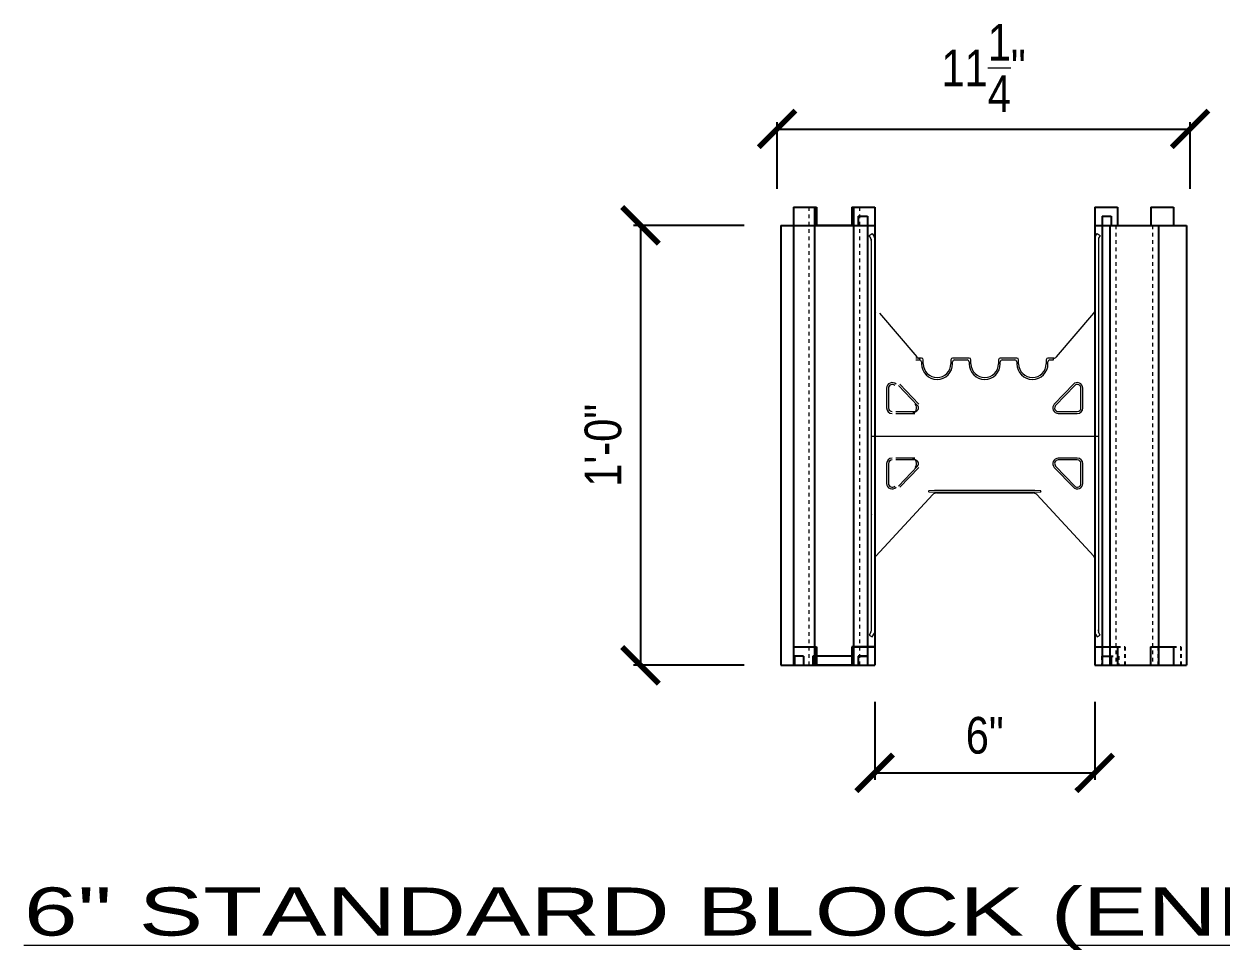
# Model space of a CAD drawing. Header units: inches. Extents: x 11.2 to 79.1, y 7.2 to 94.1.
# Drawn here: x 20.09 to 52.74, y 68.79 to 94.06 of the extents above; entities that cross this region are included whole.
import ezdxf

# ---------------------------------------------------------------- set-up
doc = ezdxf.new("R2010")
doc.units = ezdxf.units.IN
doc.header["$MEASUREMENT"] = 0
doc.linetypes.add('DASHED2', pattern=[0.375, 0.25, -0.125])
doc.linetypes.add('HIDDEN', pattern=[0.375, 0.25, -0.125])
doc.layers.get('Defpoints').update_dxf_attribs({"color": 252})
for name, color, linetype, lineweight in [('A2 Hatch', 8, 'Continuous', 9), ('DETAILS', 7, 'Continuous', 13), ('DIM', 3, 'Continuous', 13), ('GB Dim', 3, 'Continuous', 13)]:
    doc.layers.add(name, color=color, linetype=linetype, lineweight=lineweight)
doc.styles.add('ARCHTITLE', font='archtitl.shx', dxfattribs={"width": 1.2})
doc.styles.add('ARCTEXT', font='arctext.shx', dxfattribs={"width": 0.85})
doc.dimstyles.new('ARCTEXT 1-1', dxfattribs={"dimscale": 0, "dimtxt": 1, "dimasz": 1, "dimexe": 0.1875, "dimexo": 1, "dimgap": 0.5, "dimtad": 1, "dimdec": 4, "dimzin": 3, "dimdsep": 46, "dimlunit": 4, "dimtxsty": 'ARCTEXT', "dimblk": 'ARCHTICK', "dimcen": 1, "dimclrd": 256, "dimclre": 256, "dimclrt": 256, "dimadec": 0, "dimazin": 0, "dimtfac": 1, "dimtdec": 4, "dimtofl": 0, "dimtmove": 2, "dimatfit": 3, "dimldrblk": 'arrow', "dimfxl": 0, "dimtolj": 1, "dimtzin": 0, "dimarcsym": 0})

# ---------------------------------------------------------------- blocks, each defined once
blk = doc.blocks.new('_ArchTick')
at = {"color": 0, "linetype": 'ByBlock', "const_width": 0.15}
blk.add_lwpolyline([(-0.5, -0.5), (0.5, 0.5)], dxfattribs=at)
blk = doc.blocks.new('*D57')
at = {"layer": 'Defpoints', "color": 0}
for p in [(40.73, 88.56), (36.906, 76.56), (40.73, 76.56)]:
    blk.add_point(p, dxfattribs=at)
at = {"layer": 'GB Dim', "lineweight": -2}
for p, q in [((39.73, 88.56), (36.718, 88.56)), ((36.906, 88.56), (36.906, 76.56)), ((39.73, 76.56), (36.718, 76.56))]:
    blk.add_line(p, q, dxfattribs=at)
for p, rotation in [((36.906, 88.56), 90), ((36.906, 76.56), 270)]:
    blk.add_blockref('_ArchTick', p, dxfattribs=dict(at, rotation=rotation))
at = {"layer": 'GB Dim', "color": 2, "insert": (35.888, 82.56), "char_height": 1, "attachment_point": 5, "rotation": 90, "style": 'ARCTEXT'}
blk.add_mtext('\\A1;1\'-0"', dxfattribs=at)
blk = doc.blocks.new('arrow')
at = {"layer": 'DIM'}
blk.add_hatch(color=253, dxfattribs=at).paths.add_polyline_path([(-2, 0.5), (-2, -0.5), (0, 0)])
at = {"layer": 'DIM', "lineweight": 9}
for points in [[(-2, 0.983), (-2, 0.5), (-2.469, 0.617)], [(0.374, 0.094), (0, 0)], [(0.374, -0.094), (0, 0)], [(-2, -0.983), (-2, -0.5), (-2.469, -0.617)]]:
    blk.add_lwpolyline(points, dxfattribs=at)
at = {"layer": 'DIM', "lineweight": 15}
blk.add_lwpolyline([(0, 0), (-2, -0.5), (-2, 0.5), (0, 0)], dxfattribs=at)
blk = doc.blocks.new('*D58')
at = {"layer": 'Defpoints', "color": 0}
for p in [(51.892, 91.189), (40.63, 88.56), (51.892, 88.56)]:
    blk.add_point(p, dxfattribs=at)
at = {"layer": 'GB Dim', "lineweight": -2}
for p, q in [((40.63, 89.56), (40.63, 91.376)), ((40.63, 91.189), (51.892, 91.189)), ((51.892, 89.56), (51.892, 91.376))]:
    blk.add_line(p, q, dxfattribs=at)
at = {"layer": 'GB Dim', "lineweight": -2, "rotation": 180}
blk.add_blockref('_ArchTick', (40.63, 91.189), dxfattribs=at)
at = {"layer": 'GB Dim', "lineweight": -2}
blk.add_blockref('_ArchTick', (51.892, 91.189), dxfattribs=at)
at = {"layer": 'GB Dim', "color": 2, "insert": (46.261, 92.855), "char_height": 1, "attachment_point": 5, "style": 'ARCTEXT'}
blk.add_mtext('\\A1;11{\\H1.000000x;\\S1/4;}"', dxfattribs=at)
blk = doc.blocks.new('*D59')
at = {"layer": 'Defpoints', "color": 0}
for p in [(43.292, 76.56), (49.292, 76.56), (49.292, 73.627)]:
    blk.add_point(p, dxfattribs=at)
at = {"layer": 'GB Dim', "lineweight": -2}
for p, q in [((43.292, 75.56), (43.292, 73.44)), ((49.292, 75.56), (49.292, 73.44)), ((43.292, 73.627), (49.292, 73.627))]:
    blk.add_line(p, q, dxfattribs=at)
at = {"layer": 'GB Dim', "lineweight": -2, "rotation": 180}
blk.add_blockref('_ArchTick', (43.292, 73.627), dxfattribs=at)
at = {"layer": 'GB Dim', "lineweight": -2}
blk.add_blockref('_ArchTick', (49.292, 73.627), dxfattribs=at)
at = {"layer": 'GB Dim', "color": 2, "insert": (46.292, 74.644), "char_height": 1, "attachment_point": 5, "style": 'ARCTEXT'}
blk.add_mtext('\\A1;6"', dxfattribs=at)

msp = doc.modelspace()

# ---------------------------------------------------------------- linework, layer by layer
at = {"color": 1}
for p, q in [((41.07988, 89.06044), (41.70488, 89.06044)), ((41.07988, 89.06044), (41.07988, 76.56044)), ((41.65488, 89.06044), (41.65488, 76.56044)), ((41.70488, 89.06044), (41.70488, 88.56044)), ((42.66738, 89.06044), (42.66738, 88.56044)), ((42.66738, 89.06044), (43.29238, 89.06044)), ((42.71738, 89.06044), (42.71738, 76.56044)), ((42.84238, 88.81044), (42.84238, 88.56044)), ((42.84238, 88.81044), (43.09238, 88.81044)), ((43.09238, 88.81044), (43.09238, 76.56044)), ((43.29238, 89.06044), (43.29238, 76.56044)), ((43.29238, 89.06044), (43.29238, 88.56044)), ((49.29238, 89.06044), (49.29238, 76.56044)), ((49.29238, 89.06044), (49.91738, 89.06044)), ((49.29238, 89.06044), (49.29238, 88.56044)), ((49.49238, 88.81044), (49.49238, 76.56044)), ((49.49238, 88.81044), (49.74238, 88.81044)), ((49.74238, 88.81044), (49.74238, 88.56044)), ((49.91738, 89.06044), (49.91738, 88.56044)), ((50.81738, 89.06044), (50.81738, 88.56044)), ((50.81738, 89.06044), (51.44238, 89.06044)), ((51.44238, 89.06044), (51.44238, 88.56044)), ((40.72988, 88.56044), (40.72988, 76.56044)), ((40.72988, 88.56044), (42.84238, 88.56044)), ((40.72988, 88.56044), (43.29238, 88.56044)), ((40.72988, 88.56043), (43.29238, 88.56043)), ((40.72988, 88.56043), (42.84238, 88.56043)), ((42.71738, 88.56044), (41.65488, 88.56044)), ((42.71738, 88.56043), (41.65488, 88.56043)), ((43.09238, 88.56044), (43.29238, 88.56044)), ((43.09238, 88.56043), (43.29238, 88.56043)), ((49.29238, 88.56044), (49.49238, 88.56044)), ((49.29238, 88.56044), (51.79238, 88.56044)), ((49.70738, 88.56044), (51.79238, 88.56044)), ((49.70738, 88.56044), (49.70738, 76.56044)), ((51.02738, 88.56044), (51.02738, 76.56044)), ((51.79238, 88.56044), (51.79238, 76.56044)), ((41.07988, 77.06044), (41.70488, 77.06044)), ((41.07988, 77.06044), (41.70488, 77.06044)), ((41.07988, 77.06044), (41.70488, 77.06044)), ((41.07988, 77.06044), (41.70488, 77.06044)), ((41.07988, 77.06044), (41.70488, 77.06044)), ((41.07988, 77.06044), (41.70488, 77.06044)), ((41.07988, 77.06044), (41.70488, 77.06044)), ((41.07988, 77.06044), (41.70488, 77.06044)), ((41.07988, 77.06043), (41.70488, 77.06043)), ((41.70488, 77.06044), (41.70488, 76.56044)), ((41.70488, 77.06044), (41.70488, 76.56044)), ((41.70488, 77.06044), (41.70488, 76.56044)), ((41.70488, 77.06044), (41.70488, 76.56044)), ((41.70488, 77.06044), (41.70488, 76.56044)), ((41.70488, 77.06044), (41.70488, 76.56044)), ((41.70488, 77.06044), (41.70488, 76.56044)), ((41.70488, 77.06044), (41.70488, 76.56044)), ((41.70488, 77.06043), (41.70488, 76.56043)), ((42.66738, 77.06044), (42.66738, 76.56044)), ((42.66738, 77.06044), (43.29238, 77.06044)), ((42.66738, 77.06044), (42.66738, 76.56044)), ((42.66738, 77.06044), (43.29238, 77.06044)), ((42.66738, 77.06044), (42.66738, 76.56044)), ((42.66738, 77.06044), (43.29238, 77.06044)), ((42.66738, 77.06044), (42.66738, 76.56044)), ((42.66738, 77.06044), (43.29238, 77.06044)), ((42.66738, 77.06044), (42.66738, 76.56044)), ((42.66738, 77.06044), (43.29238, 77.06044)), ((42.66738, 77.06044), (42.66738, 76.56044)), ((42.66738, 77.06044), (43.29238, 77.06044)), ((42.66738, 77.06044), (42.66738, 76.56044)), ((42.66738, 77.06044), (43.29238, 77.06044)), ((42.66738, 77.06044), (42.66738, 76.56044)), ((43.29238, 77.06044), (42.66738, 77.06044)), ((42.66738, 77.06044), (42.66738, 76.56044)), ((42.66738, 77.06044), (43.29238, 77.06044)), ((42.66738, 77.06044), (42.66738, 76.56044)), ((43.29238, 77.06044), (42.66738, 77.06044)), ((42.66738, 77.06043), (42.66738, 76.56043)), ((42.66738, 77.06043), (43.29238, 77.06043)), ((42.66738, 77.06043), (42.66738, 76.56043)), ((43.29238, 77.06043), (42.66738, 77.06043)), ((43.29238, 77.06044), (43.29238, 76.56044)), ((43.29238, 77.06044), (43.29238, 76.56044)), ((43.29238, 77.06044), (43.29238, 76.56044)), ((43.29238, 77.06044), (43.29238, 76.56044)), ((43.29238, 77.06044), (43.29238, 76.56044)), ((43.29238, 77.06044), (43.29238, 76.56044)), ((43.29238, 77.06044), (43.29238, 76.56044)), ((43.29238, 77.06044), (43.29238, 76.56044)), ((43.29238, 77.06044), (43.29238, 76.56044)), ((43.29238, 77.06043), (43.29238, 76.56043)), ((43.29238, 77.06043), (43.29238, 76.56043)), ((49.29238, 77.06044), (49.91308, 77.06044)), ((49.49238, 77.06044), (49.49238, 76.56044)), ((49.91308, 77.06044), (49.91308, 76.56044)), ((50.81308, 77.06044), (50.81308, 76.56044)), ((50.81308, 77.06044), (51.43808, 77.06044)), ((51.43808, 77.06044), (51.43808, 76.56044)), ((41.10488, 76.81044), (41.10488, 76.56044)), ((41.35488, 76.81044), (41.10488, 76.81044)), ((41.10488, 76.81044), (41.10488, 76.56044)), ((41.35488, 76.81044), (41.10488, 76.81044)), ((41.10488, 76.81043), (41.10488, 76.56043)), ((41.35488, 76.81043), (41.10488, 76.81043)), ((41.35488, 76.81044), (41.35488, 76.56044)), ((41.35488, 76.81044), (41.35488, 76.56044)), ((41.35488, 76.81043), (41.35488, 76.56043)), ((42.66738, 76.81044), (41.60488, 76.81044)), ((41.60488, 76.81044), (41.60488, 76.56044)), ((42.66738, 76.81044), (41.60488, 76.81044)), ((41.60488, 76.81044), (41.60488, 76.56044)), ((42.66738, 76.81043), (41.60488, 76.81043)), ((41.60488, 76.81043), (41.60488, 76.56043)), ((42.84238, 76.81044), (42.84238, 76.56044)), ((42.84238, 76.81044), (43.09238, 76.81044)), ((42.84238, 76.81044), (42.84238, 76.56044)), ((42.84238, 76.81044), (43.09238, 76.81044)), ((42.84238, 76.81044), (42.84238, 76.56044)), ((42.84238, 76.81044), (43.09238, 76.81044)), ((42.84238, 76.81044), (42.84238, 76.56044)), ((42.84238, 76.81044), (43.09238, 76.81044)), ((42.84238, 76.81044), (42.84238, 76.56044)), ((42.84238, 76.81044), (43.09238, 76.81044)), ((42.84238, 76.81044), (42.84238, 76.56044)), ((42.84238, 76.81044), (43.09238, 76.81044)), ((42.84238, 76.81044), (42.84238, 76.56044)), ((42.84238, 76.81044), (43.09238, 76.81044)), ((42.84238, 76.81044), (42.84238, 76.56044)), ((43.09238, 76.81044), (42.84238, 76.81044)), ((42.84238, 76.81044), (42.84238, 76.56044)), ((42.84238, 76.81044), (43.09238, 76.81044)), ((42.84238, 76.81044), (42.84238, 76.56044)), ((43.09238, 76.81044), (42.84238, 76.81044)), ((42.84238, 76.81043), (42.84238, 76.56043)), ((42.84238, 76.81043), (43.09238, 76.81043)), ((42.84238, 76.81043), (42.84238, 76.56043)), ((43.09238, 76.81043), (42.84238, 76.81043)), ((43.09238, 76.81044), (43.09238, 76.56044)), ((43.09238, 76.81044), (43.09238, 76.56044)), ((43.09238, 76.81043), (43.09238, 76.56043)), ((49.48808, 76.81044), (49.73808, 76.81044)), ((49.73808, 76.81044), (49.73808, 76.56044)), ((40.72988, 76.56044), (43.29238, 76.56044)), ((40.72988, 76.56044), (43.29238, 76.56044)), ((40.72988, 76.56044), (42.84238, 76.56044)), ((40.72988, 76.56044), (42.84238, 76.56044)), ((40.72988, 76.56044), (43.29238, 76.56044)), ((40.72988, 76.56044), (43.29238, 76.56044)), ((40.72988, 76.56044), (43.29238, 76.56044)), ((40.72988, 76.56044), (42.84238, 76.56044)), ((40.72988, 76.56044), (42.84238, 76.56044)), ((40.72988, 76.56044), (43.29238, 76.56044)), ((40.72988, 76.56044), (43.29238, 76.56044)), ((40.72988, 76.56044), (42.84238, 76.56044)), ((40.72988, 76.56044), (42.84238, 76.56044)), ((40.72988, 76.56044), (43.29238, 76.56044)), ((40.72988, 76.56044), (42.84238, 76.56044)), ((40.72988, 76.56044), (42.84238, 76.56044)), ((40.72988, 76.56044), (43.29238, 76.56044)), ((40.72988, 76.56044), (43.29238, 76.56044)), ((40.72988, 76.56043), (42.84238, 76.56043)), ((40.72988, 76.56043), (43.29238, 76.56043)), ((42.71738, 76.56044), (41.65488, 76.56044)), ((42.71738, 76.56044), (41.65488, 76.56044)), ((42.71738, 76.56044), (41.65488, 76.56044)), ((42.71738, 76.56044), (41.65488, 76.56044)), ((42.71738, 76.56044), (41.65488, 76.56044)), ((42.71738, 76.56044), (41.65488, 76.56044)), ((42.71738, 76.56044), (41.65488, 76.56044)), ((42.71738, 76.56044), (41.65488, 76.56044)), ((42.71738, 76.56043), (41.65488, 76.56043)), ((43.09238, 76.56044), (43.29238, 76.56044)), ((43.09238, 76.56044), (43.29238, 76.56044)), ((43.09238, 76.56044), (43.29238, 76.56044)), ((43.09238, 76.56044), (43.29238, 76.56044)), ((43.09238, 76.56044), (43.29238, 76.56044)), ((43.09238, 76.56044), (43.29238, 76.56044)), ((43.09238, 76.56044), (43.29238, 76.56044)), ((43.09238, 76.56044), (43.29238, 76.56044)), ((43.09238, 76.56043), (43.29238, 76.56043)), ((49.29238, 76.56044), (51.58808, 76.56044)), ((49.29238, 76.56044), (49.48808, 76.56044)), ((49.29238, 76.56044), (51.58808, 76.56044)), ((49.29238, 76.56044), (51.79238, 76.56044)), ((49.50308, 76.56044), (51.58808, 76.56044)), ((51.59238, 76.56044), (51.79238, 76.56044)), ((51.59238, 76.56044), (51.79238, 76.56044)), ((51.59238, 76.56043), (51.79238, 76.56043))]:
    msp.add_line(p, q, dxfattribs=at)
at = {"color": 1, "linetype": 'HIDDEN', "ltscale": 0.02}
for p, q in [((41.07988, 89.06044), (41.70488, 89.06044)), ((41.07988, 89.06044), (41.07988, 88.56044)), ((41.70488, 89.06044), (41.70488, 88.56044)), ((42.66738, 89.06044), (42.66738, 88.56044)), ((42.66738, 89.06044), (43.29238, 89.06044)), ((49.29238, 89.06044), (49.91738, 89.06044)), ((49.49238, 88.81044), (49.49238, 88.56044)), ((49.49238, 88.81044), (49.74238, 88.81044)), ((49.74238, 88.81044), (49.74238, 88.56044)), ((49.91738, 89.06044), (49.91738, 88.56044)), ((50.81738, 89.06044), (50.81738, 88.56044)), ((50.81738, 89.06044), (51.44238, 89.06044)), ((51.44238, 89.06044), (51.44238, 88.56044)), ((41.07988, 77.06044), (41.70488, 77.06044)), ((41.07988, 77.06044), (41.07988, 76.56044)), ((41.07988, 77.06044), (41.70488, 77.06044)), ((41.07988, 77.06044), (41.70488, 77.06044)), ((41.07988, 77.06044), (41.07988, 76.56044)), ((41.07988, 77.06044), (41.70488, 77.06044)), ((41.07988, 77.06044), (41.07988, 76.56044)), ((41.07988, 77.06044), (41.70488, 77.06044)), ((41.07988, 77.06044), (41.70488, 77.06044)), ((41.07988, 77.06044), (41.07988, 76.56044)), ((41.07988, 77.06044), (41.70488, 77.06044)), ((41.07988, 77.06044), (41.70488, 77.06044)), ((41.07988, 77.06044), (41.07988, 76.56044)), ((41.07988, 77.06044), (41.70488, 77.06044)), ((41.07988, 77.06044), (41.07988, 76.56044)), ((41.07988, 77.06044), (41.70488, 77.06044)), ((41.07988, 77.06044), (41.07988, 76.56044)), ((41.07988, 77.06043), (41.70488, 77.06043)), ((41.07988, 77.06043), (41.07988, 76.56043)), ((41.07988, 77.06043), (41.07988, 76.56043)), ((41.70488, 77.06044), (41.70488, 76.56044)), ((41.70488, 77.06044), (41.70488, 76.56044)), ((41.70488, 77.06044), (41.70488, 76.56044)), ((41.70488, 77.06044), (41.70488, 76.56044)), ((41.70488, 77.06044), (41.70488, 76.56044)), ((41.70488, 77.06044), (41.70488, 76.56044)), ((41.70488, 77.06044), (41.70488, 76.56044)), ((41.70488, 77.06044), (41.70488, 76.56044)), ((41.70488, 77.06044), (41.70488, 76.56044)), ((41.70488, 77.06044), (41.70488, 76.56044)), ((41.70488, 77.06043), (41.70488, 76.56043)), ((42.66738, 77.06044), (42.66738, 76.56044)), ((42.66738, 77.06044), (43.29238, 77.06044)), ((42.66738, 77.06044), (42.66738, 76.56044)), ((42.66738, 77.06044), (43.29238, 77.06044)), ((42.66738, 77.06044), (42.66738, 76.56044)), ((42.66738, 77.06044), (43.29238, 77.06044)), ((42.66738, 77.06044), (42.66738, 76.56044)), ((42.66738, 77.06044), (43.29238, 77.06044)), ((42.66738, 77.06044), (42.66738, 76.56044)), ((42.66738, 77.06044), (43.29238, 77.06044)), ((42.66738, 77.06044), (42.66738, 76.56044)), ((42.66738, 77.06044), (43.29238, 77.06044)), ((42.66738, 77.06044), (42.66738, 76.56044)), ((42.66738, 77.06044), (43.29238, 77.06044)), ((42.66738, 77.06044), (42.66738, 76.56044)), ((42.66738, 77.06044), (43.29238, 77.06044)), ((42.66738, 77.06044), (42.66738, 76.56044)), ((42.66738, 77.06044), (43.29238, 77.06044)), ((42.66738, 77.06044), (42.66738, 76.56044)), ((42.66738, 77.06044), (43.29238, 77.06044)), ((42.66738, 77.06043), (42.66738, 76.56043)), ((42.66738, 77.06043), (43.29238, 77.06043)), ((49.29238, 77.06044), (49.91308, 77.06044)), ((49.29238, 77.06044), (49.91308, 77.06044)), ((49.49238, 77.06044), (50.11738, 77.06044)), ((49.91308, 77.06044), (49.91308, 76.56044)), ((49.91308, 77.06044), (49.91308, 76.56044)), ((50.11738, 77.06044), (50.11738, 76.56044)), ((50.81308, 77.06044), (50.81308, 76.56044)), ((50.81308, 77.06044), (51.43808, 77.06044)), ((50.81308, 77.06044), (50.81308, 76.56044)), ((50.81308, 77.06044), (51.43808, 77.06044)), ((51.01738, 77.06044), (51.01738, 76.56044)), ((51.01738, 77.06044), (51.64238, 77.06044)), ((51.43808, 77.06044), (51.43808, 76.56044)), ((51.43808, 77.06044), (51.43808, 76.56044)), ((51.64238, 77.06044), (51.64238, 76.56044)), ((49.48808, 76.81044), (49.48808, 76.56044)), ((49.48808, 76.81044), (49.73808, 76.81044)), ((49.48808, 76.81044), (49.48808, 76.56044)), ((49.48808, 76.81044), (49.73808, 76.81044)), ((49.69238, 76.81044), (49.94238, 76.81044)), ((49.73808, 76.81044), (49.73808, 76.56044)), ((49.73808, 76.81044), (49.73808, 76.56044)), ((49.94238, 76.81044), (49.94238, 76.56044))]:
    msp.add_line(p, q, dxfattribs=at)
at = {"ltscale": 0.15}
for p, q in [((41.70488, 88.56044), (42.66738, 88.56044)), ((41.70488, 88.56043), (42.66738, 88.56043)), ((41.70488, 76.56044), (42.66738, 76.56044)), ((41.70488, 76.56044), (42.66738, 76.56044)), ((41.70488, 76.56044), (42.66738, 76.56044)), ((41.70488, 76.56044), (42.66738, 76.56044)), ((41.70488, 76.56044), (42.66738, 76.56044)), ((41.70488, 76.56044), (42.66738, 76.56044)), ((41.70488, 76.56044), (42.66738, 76.56044)), ((41.70488, 76.56044), (42.66738, 76.56044)), ((41.70488, 76.56043), (42.66738, 76.56043))]:
    msp.add_line(p, q, dxfattribs=at)
at = {"layer": 'A2 Hatch', "linetype": 'DASHED2', "ltscale": 0.15}
for p, q in [((41.49488, 89.06044), (41.49488, 76.56044)), ((42.87738, 89.06044), (42.87738, 76.56044)), ((49.86738, 88.56044), (49.86738, 76.56044)), ((50.86738, 88.56044), (50.86738, 76.56044))]:
    msp.add_line(p, q, dxfattribs=at)
at = {"layer": 'DETAILS', "color": 6, "lineweight": 20}
for p, q in [((43.13999, 88.28732), (43.2266, 88.33732)), ((43.18568, 88.20818), (43.13999, 88.28732)), ((43.19238, 88.18544), (43.19238, 77.48769)), ((43.19238, 88.14658), (43.19238, 88.18318)), ((43.2266, 88.33732), (43.28568, 88.23498)), ((43.29238, 88.20998), (43.29238, 86.23067)), ((49.29238, 86.23067), (49.29238, 88.20998)), ((49.29908, 88.23498), (49.35817, 88.33732)), ((49.35817, 88.33732), (49.44477, 88.28732)), ((49.39238, 88.18544), (49.39238, 77.48769)), ((49.39238, 88.18318), (49.39238, 88.14658)), ((49.44477, 88.28732), (49.39908, 88.20818)), ((43.29238, 86.23067), (43.29238, 79.46902)), ((49.29238, 79.46902), (49.29238, 86.23067)), ((43.42024, 86.16142), (44.43786, 84.97118)), ((48.2469, 84.97118), (49.26452, 86.16142)), ((44.56738, 84.94044), (44.41, 84.94044)), ((44.41738, 84.89044), (44.51738, 84.89044)), ((44.51, 84.94044), (44.51738, 84.94044)), ((44.51738, 84.94044), (44.51738, 84.89044)), ((44.61738, 84.78544), (44.61738, 84.89044)), ((45.36738, 84.89044), (45.36738, 84.78544)), ((45.86738, 84.94044), (45.41738, 84.94044)), ((45.46738, 84.89044), (45.81738, 84.89044)), ((45.91738, 84.78544), (45.91738, 84.89044)), ((46.66738, 84.89044), (46.66738, 84.78544)), ((47.16738, 84.94044), (46.71738, 84.94044)), ((46.76738, 84.89044), (47.11738, 84.89044)), ((47.21738, 84.78544), (47.21738, 84.89044)), ((47.96738, 84.89044), (47.96738, 84.78544)), ((48.17476, 84.94044), (48.01738, 84.94044)), ((48.06738, 84.89044), (48.16738, 84.89044)), ((48.16738, 84.89044), (48.16738, 84.94044)), ((48.16738, 84.94044), (48.17476, 84.94044)), ((44.56738, 84.84044), (44.56738, 84.78544)), ((45.41738, 84.78544), (45.41738, 84.84044)), ((45.86738, 84.84044), (45.86738, 84.78544)), ((46.71738, 84.78544), (46.71738, 84.84044)), ((47.16738, 84.84044), (47.16738, 84.78544)), ((48.01738, 84.78544), (48.01738, 84.84044)), ((44.49497, 83.68432), (43.97559, 84.22534)), ((48.70917, 84.22534), (48.18979, 83.68432)), ((43.61738, 84.12146), (43.61738, 83.58044)), ((43.66738, 84.12146), (43.66738, 83.58044)), ((44.4589, 83.64969), (43.93952, 84.19071)), ((48.74524, 84.19071), (48.22586, 83.64969)), ((48.91738, 83.58044), (48.91738, 84.12146)), ((48.96738, 83.58044), (48.96738, 84.12146)), ((43.86738, 83.48044), (44.38676, 83.48044)), ((43.86738, 83.43044), (44.38676, 83.43044)), ((48.298, 83.48044), (48.81738, 83.48044)), ((48.298, 83.43044), (48.81738, 83.43044)), ((43.19238, 82.81044), (49.39238, 82.81044)), ((43.61738, 82.06044), (43.61738, 81.51941)), ((43.66738, 82.06044), (43.66738, 81.51941)), ((44.38676, 82.21044), (43.86738, 82.21044)), ((44.38676, 82.16044), (43.86738, 82.16044)), ((43.93952, 81.45016), (44.4589, 81.99118)), ((43.97559, 81.41553), (44.49497, 81.95656)), ((48.18979, 81.95656), (48.70917, 81.41553)), ((48.22586, 81.99118), (48.74524, 81.45016)), ((48.81738, 82.21044), (48.298, 82.21044)), ((48.81738, 82.16044), (48.298, 82.16044)), ((48.91738, 81.51941), (48.91738, 82.06044)), ((48.96738, 81.51941), (48.96738, 82.06044)), ((44.92211, 81.33044), (44.766, 81.31535)), ((44.766, 81.29552), (44.92211, 81.28044)), ((46.29238, 81.33044), (44.92211, 81.33044)), ((47.66265, 81.33044), (46.29238, 81.33044)), ((47.81876, 81.31535), (47.66265, 81.33044)), ((47.66265, 81.28044), (47.81876, 81.29552)), ((43.32167, 79.53973), (44.87345, 81.2165)), ((44.92211, 81.28044), (46.29238, 81.28044)), ((44.97951, 81.26044), (46.29238, 81.26044)), ((46.29238, 81.28044), (47.66265, 81.28044)), ((46.29238, 81.26044), (47.60525, 81.26044)), ((47.71132, 81.2165), (49.26309, 79.53973)), ((43.29238, 77.4609), (43.29238, 79.46902)), ((49.29238, 79.46902), (49.29238, 77.4609)), ((43.18568, 77.46269), (43.13999, 77.38356)), ((43.13999, 77.38356), (43.2266, 77.33356)), ((43.19238, 77.52429), (43.19238, 77.48769)), ((43.2266, 77.33356), (43.28568, 77.4359)), ((49.29908, 77.4359), (49.35817, 77.33356)), ((49.35817, 77.33356), (49.44477, 77.38356)), ((49.39238, 77.48769), (49.39238, 77.52429)), ((49.44477, 77.38356), (49.39908, 77.46269))]:
    msp.add_line(p, q, dxfattribs=at)
for centre, radius, start, end in [((43.14238, 88.18318), 0.05, 0, 30), ((43.24238, 88.20998), 0.05, 0, 30), ((49.34238, 88.20998), 0.05, 150, 180), ((49.44238, 88.18318), 0.05, 150, 180), ((43.39237, 86.23067), 0.1, 180, 223.830861), ((49.19238, 86.23067), 0.1, 316.169139, 360), ((44.51, 85.04044), 0.1, 223.830861, 270), ((44.51738, 84.84044), 0.05, 360, 90), ((44.56738, 84.89044), 0.05, 0, 90), ((45.41738, 84.89044), 0.05, 90, 180), ((45.46738, 84.84044), 0.05, 90, 180), ((45.81738, 84.84044), 0.05, 360, 90), ((45.86738, 84.89044), 0.05, 0, 90), ((46.71738, 84.89044), 0.05, 90, 180), ((46.76738, 84.84044), 0.05, 90, 180), ((47.11738, 84.84044), 0.05, 0, 90), ((47.16738, 84.89044), 0.05, 0, 90), ((48.01738, 84.89044), 0.05, 90, 180), ((48.06738, 84.84044), 0.05, 90, 180), ((48.17476, 85.04044), 0.1, 270, 316.169139), ((44.99238, 84.78544), 0.425, 180, 360), ((44.99238, 84.78544), 0.375, 180, 0), ((46.29238, 84.78544), 0.425, 180, 270), ((46.29238, 84.78544), 0.375, 180, 270), ((46.29238, 84.78544), 0.425, 270, 0), ((46.29238, 84.78544), 0.375, 270, 0), ((47.59238, 84.78544), 0.425, 180, 0), ((47.59238, 84.78544), 0.375, 180, 0), ((43.76738, 84.12146), 0.15, 43.830861, 180), ((48.81738, 84.12146), 0.15, 0, 136.169139), ((43.76738, 84.12146), 0.1, 43.830861, 180), ((48.81738, 84.12146), 0.1, 0, 136.169139), ((43.76738, 83.58044), 0.15, 180, 270), ((43.76738, 83.58044), 0.1, 180, 270), ((44.28676, 83.58044), 0.15, 270, 43.830861), ((44.38676, 83.58044), 0.1, 270, 43.830861), ((48.298, 83.58044), 0.15, 136.169139, 270), ((48.298, 83.58044), 0.1, 136.169139, 270), ((48.81738, 83.58044), 0.15, 270, 0), ((48.81738, 83.58044), 0.1, 270, 360), ((43.76738, 82.06044), 0.15, 90, 180), ((43.76738, 82.06044), 0.1, 90, 180), ((44.28676, 82.06044), 0.15, 316.169139, 90), ((44.38676, 82.06044), 0.1, 316.169139, 90), ((48.298, 82.06044), 0.15, 90, 223.830861), ((48.298, 82.06044), 0.1, 90, 223.830861), ((48.81738, 82.06044), 0.15, 360, 90), ((48.81738, 82.06044), 0.1, 0, 90), ((43.76738, 81.51941), 0.15, 180, 316.169139), ((43.76738, 81.51941), 0.1, 180, 316.169139), ((44.76729, 81.30544), 0.01, 97.409891, 262.590109), ((47.81747, 81.30544), 0.01, 277.409891, 82.590109), ((48.81738, 81.51941), 0.15, 223.830861, 360), ((48.81738, 81.51941), 0.1, 223.830861, 0), ((44.97951, 81.11044), 0.15, 90, 135), ((47.60525, 81.11044), 0.15, 45, 90), ((43.29238, 80.72372), 0.1, 180, 209.744881), ((43.39238, 79.46902), 0.1, 135, 180), ((49.19238, 79.46902), 0.1, 360, 45), ((43.14238, 77.48769), 0.05, 330, 360), ((43.24238, 77.4609), 0.05, 330, 360), ((49.34238, 77.4609), 0.05, 180, 210), ((49.44238, 77.48769), 0.05, 180, 210)]:
    msp.add_arc(centre, radius, start, end, dxfattribs=at)

# ---------------------------------------------------------------- texts
at = {"layer": 'GB Dim', "color": 3, "style": 'ARCHTITLE', "width": 1.5}
msp.add_text('%%U6" STANDARD BLOCK (END VIEW)', height=1.3125, dxfattribs=at).set_placement((20.09275, 69.18737))

# ---------------------------------------------------------------- dimensions: what is measured, and where the dimension line sits
at = {"layer": 'GB Dim'}
for base, p1, p2, picture, middle in [((51.89238, 91.18863), (40.62988, 88.56044), (51.89238, 88.56044), '*D58', (46.26113, 92.8553)), ((49.29238, 73.62709), (43.29238, 76.56043), (49.29238, 76.56044), '*D59', (46.29238, 74.64433))]:
    dim = msp.add_linear_dim(base=base, p1=p1, p2=p2, dimstyle='ARCTEXT 1-1', override={"dimscale": 1, "dimclrt": 2}, dxfattribs=at)
    dim.commit()
    dim.dimension.update_dxf_attribs({"geometry": picture, "text_midpoint": middle})
dim = msp.add_linear_dim(base=(36.90572, 76.56043), p1=(40.72988, 88.56044), p2=(40.72988, 76.56043), angle=90, dimstyle='ARCTEXT 1-1', override={"dimscale": 1, "dimclrt": 2}, dxfattribs=at)
dim.commit()
dim.dimension.update_dxf_attribs({"geometry": '*D57', "text_midpoint": (35.88847, 82.56043)})

doc.saveas('drawing.dxf')
